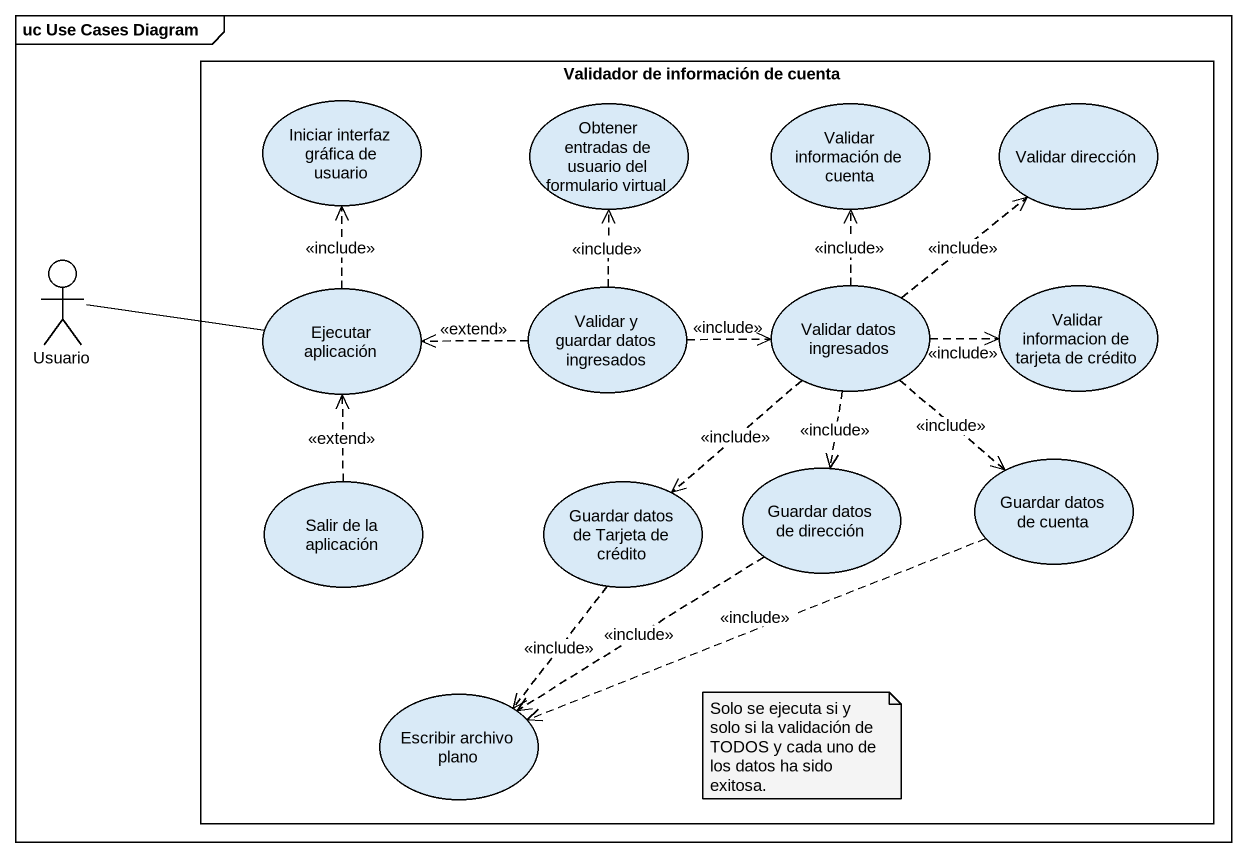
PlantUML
@startuml
mainframe uc Use Cases Diagram
rectangle "Validador de información de cuenta" as Validador_de_información_de {
  usecase "Iniciar interfaz gráfica de usuario" as Iniciar_interfaz_gráfica_de
  usecase "Obtener entradas de usuario del formulario virtual" as Obtener_entradas_de_usuario
  usecase "Validar información de cuenta" as Validar_información_de
  usecase "Validar dirección" as Validar_dirección
  usecase "Ejecutar aplicación" as Ejecutar_aplicación
  usecase "Validar y guardar datos ingresados" as Validar_y_guardar_datos
  usecase "Validar datos ingresados" as Validar_datos_ingresados
  usecase "Validar informacion de tarjeta de crédito" as Validar_informacion_de
  usecase "Guardar datos de cuenta" as Guardar_datos_de_cuenta
  usecase "Salir de la aplicación" as Salir_de_la_aplicación
  usecase "Guardar datos de Tarjeta de crédito" as Guardar_datos_de_Tarjeta_de
  usecase "Guardar datos de dirección" as Guardar_datos_de_dirección
  usecase "Escribir archivo plano" as Escribir_archivo_plano
}
actor Usuario
Usuario -right- Ejecutar_aplicación
Ejecutar_aplicación .up.> Iniciar_interfaz_gráfica_de : <<include>>
Validar_y_guardar_datos .up.> Obtener_entradas_de_usuario : <<include>>
Validar_y_guardar_datos .left.> Ejecutar_aplicación : <<extend>>
Validar_y_guardar_datos .right.> Validar_datos_ingresados : <<include>>
Validar_datos_ingresados .up.> Validar_información_de : <<include>>
Validar_datos_ingresados .up.> Validar_dirección : <<include>>
Validar_datos_ingresados .right.> Validar_informacion_de : <<include>>
Validar_datos_ingresados ..> Guardar_datos_de_cuenta : <<include>>
Validar_datos_ingresados ..> Guardar_datos_de_Tarjeta_de : <<include>>
Validar_datos_ingresados ..> Guardar_datos_de_dirección : <<include>>
Guardar_datos_de_cuenta .left.> Escribir_archivo_plano : <<include>>
Salir_de_la_aplicación .up.> Ejecutar_aplicación : <<extend>>
Guardar_datos_de_Tarjeta_de ..> Escribir_archivo_plano : <<include>>
Guardar_datos_de_dirección ..> Escribir_archivo_plano : <<include>>
note as N1
  Solo se ejecuta si y solo si la validación de TODOS y cada uno de los datos ha sido exitosa.
end note
@enduml
